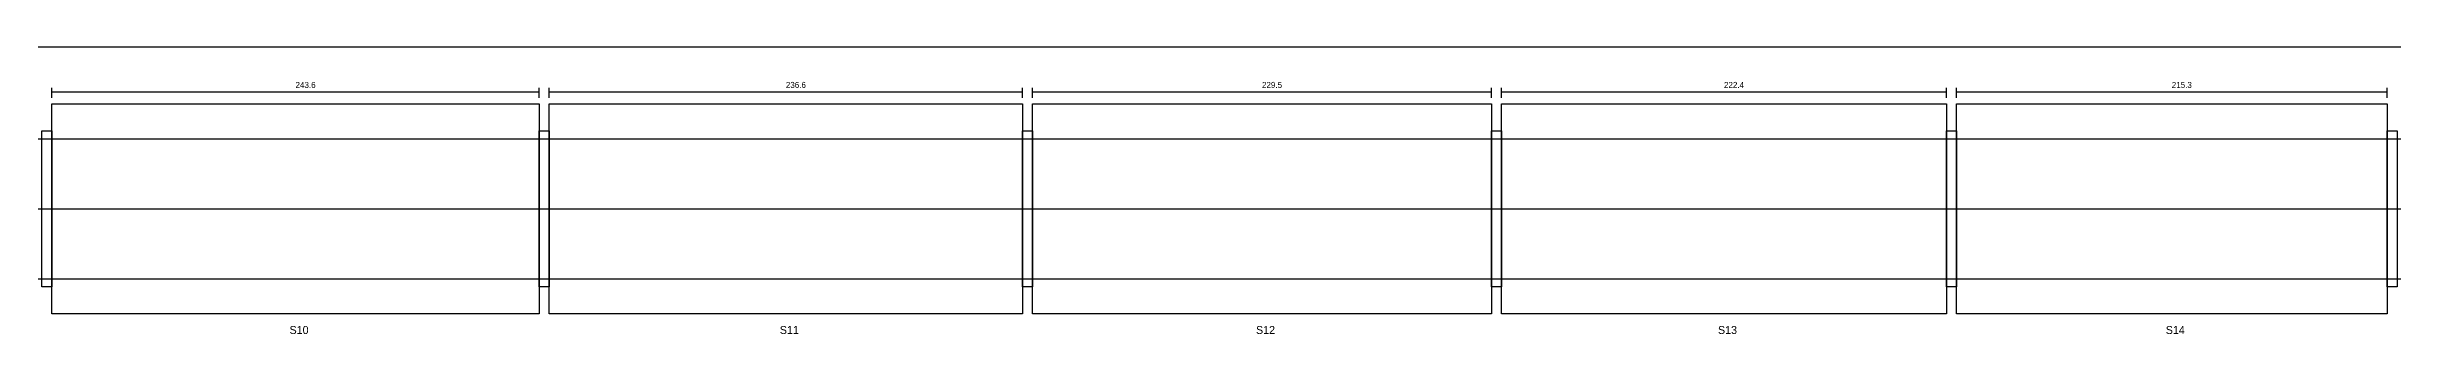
# Model space of a CAD drawing. Header units: metres. Extents: x -20 to 5006, y -89 to 86.
# Drawn here: x 2573 to 3746, y -63 to 81 of the extents above; entities that cross this region are included whole.
import ezdxf

# ---------------------------------------------------------------- set-up
doc = ezdxf.new("R2010")
doc.units = ezdxf.units.M
for name, color, linetype in [('CENTRE', 1, 'Continuous'), ('DIMENSION', 2, 'Continuous'), ('HATCH', 8, 'Continuous'), ('OUTLINE', 7, 'Continuous'), ('TITLE', 4, 'Continuous')]:
    doc.layers.add(name, color=color, linetype=linetype)

msp = doc.modelspace()

# ---------------------------------------------------------------- linework, layer by layer
at = {"layer": 'CENTRE'}
msp.add_line((-20, 0), (4979, 0), dxfattribs=at)
at = {"layer": 'DIMENSION', "color": 2}
for p, q in [((0, 81), (4959, 81)), ((2575.9, 55.5), (2575.9, 60.5)), ((2819.5, 55.5), (2819.5, 60.5)), ((2824.5, 55.5), (2824.5, 60.5)), ((3061.1, 55.5), (3061.1, 60.5)), ((3066.1, 55.5), (3066.1, 60.5)), ((3295.6, 55.5), (3295.6, 60.5)), ((3300.6, 55.5), (3300.6, 60.5)), ((3523, 55.5), (3523, 60.5)), ((3528, 55.5), (3528, 60.5)), ((3743.3, 55.5), (3743.3, 60.5)), ((2575.9, 58.5), (2819.5, 58.5)), ((2824.5, 58.5), (3061.1, 58.5)), ((3066.1, 58.5), (3295.6, 58.5)), ((3300.6, 58.5), (3523, 58.5)), ((3528, 58.5), (3743.3, 58.5))]:
    msp.add_line(p, q, dxfattribs=at)
at = {"layer": 'HATCH'}
for points in [[(2570.9, 39), (2575.9, 39), (2575.9, -39), (2570.9, -39)], [(2819.5, 39), (2824.5, 39), (2824.5, -39), (2819.5, -39)], [(3061.1, 39), (3066.1, 39), (3066.1, -39), (3061.1, -39)], [(3295.6, 39), (3300.6, 39), (3300.6, -39), (3295.6, -39)], [(3523, 39), (3528, 39), (3528, -39), (3523, -39)], [(3743.3, 39), (3748.3, 39), (3748.3, -39), (3743.3, -39)]]:
    msp.add_lwpolyline(points, close=True, dxfattribs=at)
at = {"layer": 'OUTLINE'}
for p, q in [((0, 35), (4959, 35)), ((0, -35), (4959, -35))]:
    msp.add_line(p, q, dxfattribs=at)
for points in [[(2575.9, 52.5), (2819.5, 52.5), (2819.5, -52.5), (2575.9, -52.5)], [(2824.5, 52.5), (3061.1, 52.5), (3061.1, -52.5), (2824.5, -52.5)], [(3066.1, 52.5), (3295.6, 52.5), (3295.6, -52.5), (3066.1, -52.5)], [(3300.6, 52.5), (3523, 52.5), (3523, -52.5), (3300.6, -52.5)], [(3528, 52.5), (3743.3, 52.5), (3743.3, -52.5), (3528, -52.5)]]:
    msp.add_lwpolyline(points, close=True, dxfattribs=at)

# ---------------------------------------------------------------- texts
at = {"layer": 'DIMENSION'}
for s, p in [('243.6', (2697.7, 60.5)), ('236.6', (2942.8, 60.5)), ('229.5', (3180.85, 60.5)), ('222.4', (3411.8, 60.5)), ('215.3', (3635.65, 60.5))]:
    msp.add_text(s, height=3, dxfattribs=at).set_placement(p)
at = {"layer": 'TITLE'}
for s, p in [('S10', (2694.7, -62.5)), ('S11', (2939.8, -62.5)), ('S12', (3177.85, -62.5)), ('S13', (3408.8, -62.5)), ('S14', (3632.65, -62.5))]:
    msp.add_text(s, height=4, dxfattribs=at).set_placement(p)

doc.saveas('drawing.dxf')
